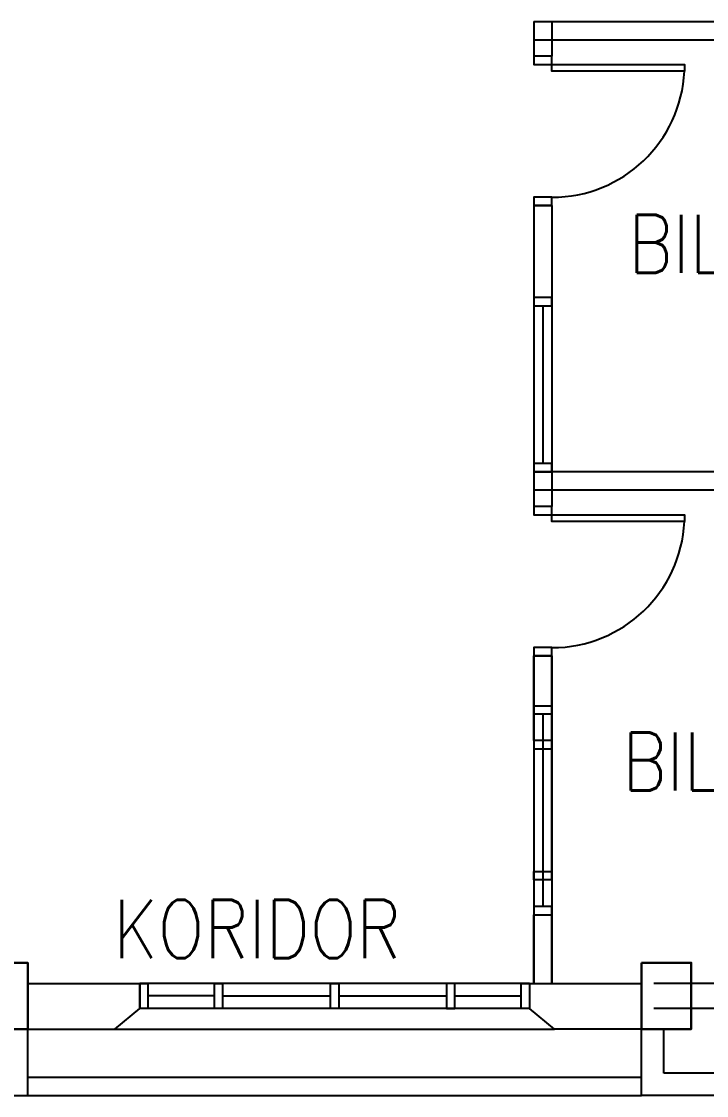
# Model space of a CAD drawing. Header units: inches. Extents: x -86408137 to 595769, y 1041006 to 3160331.
# Drawn here: x 400410 to 404540, y 1064969 to 1071444 of the extents above; entities that cross this region are included whole.
import ezdxf
from ezdxf.enums import TextEntityAlignment as Align

# ---------------------------------------------------------------- set-up
doc = ezdxf.new("R2010")
doc.units = ezdxf.units.IN
doc.header["$MEASUREMENT"] = 0
doc.layers.add('COLUMN', color=8, linetype='Continuous', lineweight=30)
doc.layers.add('t3', color=8, linetype='Continuous', lineweight=25)
for name, color, linetype in [('DOOR', 2, 'Continuous'), ('partition', 8, 'Continuous'), ('WALL', 1, 'Continuous'), ('WIN', 9, 'Continuous')]:
    doc.layers.add(name, color=color, linetype=linetype)
doc.styles.add('LAILA', font='romans.shx', dxfattribs={"width": 0.85, "height": 350})

# ---------------------------------------------------------------- blocks, each defined once
blk = doc.blocks.new('dr16')
at = {"layer": 'DOOR', "color": 1}
blk.add_line((-2409712.2, -909070.8), (-2409602.2, -909070.8), dxfattribs=at)
for points in [[(-2409712.2, -909070.8), (-2409602.2, -909070.8), (-2409602.2, -909020.8), (-2409712.2, -909020.8)], [(-2410511.2, -909830.8), (-2409712.2, -909830.8), (-2409712.2, -909870.8), (-2410511.2, -909870.8)], [(-2409712.2, -909920.8), (-2409602.2, -909920.8), (-2409602.2, -909870.8), (-2409712.2, -909870.8)]]:
    blk.add_lwpolyline(points, close=True, dxfattribs=at)
at = {"layer": 'DOOR', "color": 9}
blk.add_arc((-2409712.2, -909870.8), 800, 90, 177.13402, dxfattribs=at)

msp = doc.modelspace()

# ---------------------------------------------------------------- linework, layer by layer
at = {"layer": 'COLUMN'}
for points in [[(400147.7, 1065769.1), (400447.7, 1065769.1), (400447.7, 1065369.1), (400147.7, 1065369.1)], [(404147.7, 1065769.1), (404447.7, 1065769.1), (404447.7, 1065369.1), (404147.7, 1065369.1)]]:
    msp.add_lwpolyline(points, close=True, dxfattribs=at)
at = {"layer": 'partition'}
for p, q in [((403497.7, 1071444.1), (403497.7, 1071234.1)), ((403497.7, 1071444.1), (408222.7, 1071444.1)), ((403607.7, 1071444.1), (403607.7, 1071234.1)), ((403497.7, 1071334.1), (408222.7, 1071334.1)), ((403607.7, 1071234.1), (403497.7, 1071234.1)), ((403607.7, 1071234.1), (403497.7, 1071234.1)), ((403497.7, 1070334.1), (403497.7, 1069779.1)), ((403607.7, 1070334.1), (403497.7, 1070334.1)), ((403607.7, 1070334.1), (403497.7, 1070334.1)), ((403607.7, 1070334.1), (403607.7, 1069779.1)), ((403607.7, 1069779.1), (403497.7, 1069779.1)), ((408222.7, 1068729.1), (403497.7, 1068729.1)), ((403497.7, 1068729.1), (403497.7, 1068519.1)), ((403497.7, 1068729.1), (403607.7, 1068729.1)), ((403607.7, 1068729.1), (403607.7, 1068519.1)), ((408222.7, 1068619.1), (403497.7, 1068619.1)), ((403607.7, 1068519.1), (403497.7, 1068519.1)), ((403607.7, 1068519.1), (403497.7, 1068519.1)), ((403497.7, 1067619.1), (403497.7, 1067109.1)), ((403607.7, 1067619.1), (403497.7, 1067619.1)), ((403497.7, 1067109.1), (403497.7, 1067619.1)), ((403497.7, 1067619.1), (403497.7, 1067109.1)), ((403607.7, 1067619.1), (403497.7, 1067619.1)), ((403497.7, 1067619.1), (403497.7, 1067319.1)), ((403607.7, 1067619.1), (403497.7, 1067619.1)), ((403607.7, 1067619.1), (403607.7, 1067109.1)), ((403607.7, 1067109.1), (403607.7, 1067619.1)), ((403607.7, 1067619.1), (403607.7, 1067109.1)), ((403607.7, 1067619.1), (403607.7, 1067319.1)), ((403607.7, 1067109.1), (403497.7, 1067109.1)), ((403497.7, 1066059.1), (403607.7, 1066059.1)), ((403497.7, 1066059.1), (403497.7, 1065644.1)), ((403497.7, 1065644.1), (403497.7, 1066059.1)), ((403497.7, 1066059.1), (403497.7, 1065644.1)), ((403607.7, 1066059.1), (403607.7, 1065644.1)), ((403607.7, 1065644.1), (403607.7, 1066059.1)), ((403607.7, 1066059.1), (403607.7, 1065644.1))]:
    msp.add_line(p, q, dxfattribs=at)
at = {"layer": 'WALL'}
for p, q in [((400447.7, 1065644.1), (401122.7, 1065644.1)), ((401122.7, 1065644.1), (401122.7, 1065494.1)), ((403472.7, 1065644.1), (404147.7, 1065644.1)), ((403472.7, 1065644.1), (403472.7, 1065494.1)), ((405772.7, 1065644.1), (404222.7, 1065644.1)), ((400972.7, 1065369.1), (401122.7, 1065494.1)), ((403622.7, 1065369.1), (403472.7, 1065494.1)), ((405772.7, 1065494.1), (404222.7, 1065494.1)), ((400447.7, 1065369.1), (400972.7, 1065369.1)), ((400447.7, 1064969.1), (400447.7, 1065369.1)), ((404147.7, 1065369.1), (403622.7, 1065369.1)), ((404147.7, 1064969.1), (404147.7, 1065369.1)), ((404282.7, 1065104.1), (404282.7, 1065374.1)), ((405212.7, 1065104.1), (404282.7, 1065104.1)), ((399247.7, 1064969.1), (400447.7, 1064969.1)), ((405347.7, 1064969.1), (404147.7, 1064969.1))]:
    msp.add_line(p, q, dxfattribs=at)
at = {"layer": 'WIN'}
for p, q in [((403497.7, 1069779.1), (403497.7, 1068729.1)), ((403607.7, 1069779.1), (403607.7, 1068729.1)), ((403552.7, 1069729.1), (403552.7, 1068779.1)), ((403497.7, 1067319.1), (403497.7, 1066269.1)), ((403607.7, 1066269.1), (403607.7, 1067319.1)), ((403552.7, 1067269.1), (403552.7, 1066319.1)), ((403497.7, 1067109.1), (403497.7, 1066059.1)), ((403607.7, 1067109.1), (403607.7, 1066059.1)), ((403552.7, 1067059.1), (403552.7, 1066109.1)), ((403472.7, 1065644.1), (401122.7, 1065644.1)), ((401572.7, 1065569.1), (401172.7, 1065569.1)), ((401622.7, 1065569.1), (402272.7, 1065569.1)), ((402322.7, 1065569.1), (402972.7, 1065569.1)), ((403022.7, 1065569.1), (403422.7, 1065569.1)), ((403472.7, 1065494.1), (401122.7, 1065494.1)), ((400972.7, 1065369.1), (403622.7, 1065369.1)), ((400447.7, 1065079.1), (404147.7, 1065079.1)), ((400447.7, 1064969.1), (404147.7, 1064969.1))]:
    msp.add_line(p, q, dxfattribs=at)
for points in [[(403497.7, 1069729.1), (403607.7, 1069729.1), (403607.7, 1069779.1), (403497.7, 1069779.1)], [(403497.7, 1068729.1), (403607.7, 1068729.1), (403607.7, 1068779.1), (403497.7, 1068779.1)], [(403607.7, 1067269.1), (403497.7, 1067269.1), (403497.7, 1067319.1), (403607.7, 1067319.1)], [(403497.7, 1067059.1), (403607.7, 1067059.1), (403607.7, 1067109.1), (403497.7, 1067109.1)], [(403607.7, 1066269.1), (403497.7, 1066269.1), (403497.7, 1066319.1), (403607.7, 1066319.1)], [(403497.7, 1066059.1), (403607.7, 1066059.1), (403607.7, 1066109.1), (403497.7, 1066109.1)], [(401172.7, 1065494.1), (401122.7, 1065494.1), (401122.7, 1065644.1), (401172.7, 1065644.1)], [(401622.7, 1065494.1), (401572.7, 1065494.1), (401572.7, 1065644.1), (401622.7, 1065644.1)], [(402322.7, 1065494.1), (402272.7, 1065494.1), (402272.7, 1065644.1), (402322.7, 1065644.1)], [(402972.7, 1065494.1), (403022.7, 1065494.1), (403022.7, 1065644.1), (402972.7, 1065644.1)], [(403472.7, 1065494.1), (403422.7, 1065494.1), (403422.7, 1065644.1), (403472.7, 1065644.1)]]:
    msp.add_lwpolyline(points, close=True, dxfattribs=at)

# ---------------------------------------------------------------- block references
at = {"layer": 'DOOR', "rotation": 180}
for p in [(-2006104.5, 161313.3), (-2006104.5, 161313.3), (-2006104.5, 158598.3)]:
    msp.add_blockref('dr16', p, dxfattribs=at)

# ---------------------------------------------------------------- texts
at = {"layer": 't3', "style": 'LAILA', "width": 0.85}
for s, p in [('BILIK RUNDINGAN', (404068.6, 1070278.9)), ('BILIK RUNDINGAN', (404032.1, 1067157.3)), ('KORIDOR', (400963.5, 1066148.1))]:
    msp.add_text(s, height=350, dxfattribs=at).set_placement(p, align=Align.TOP_LEFT)

doc.saveas('drawing.dxf')
